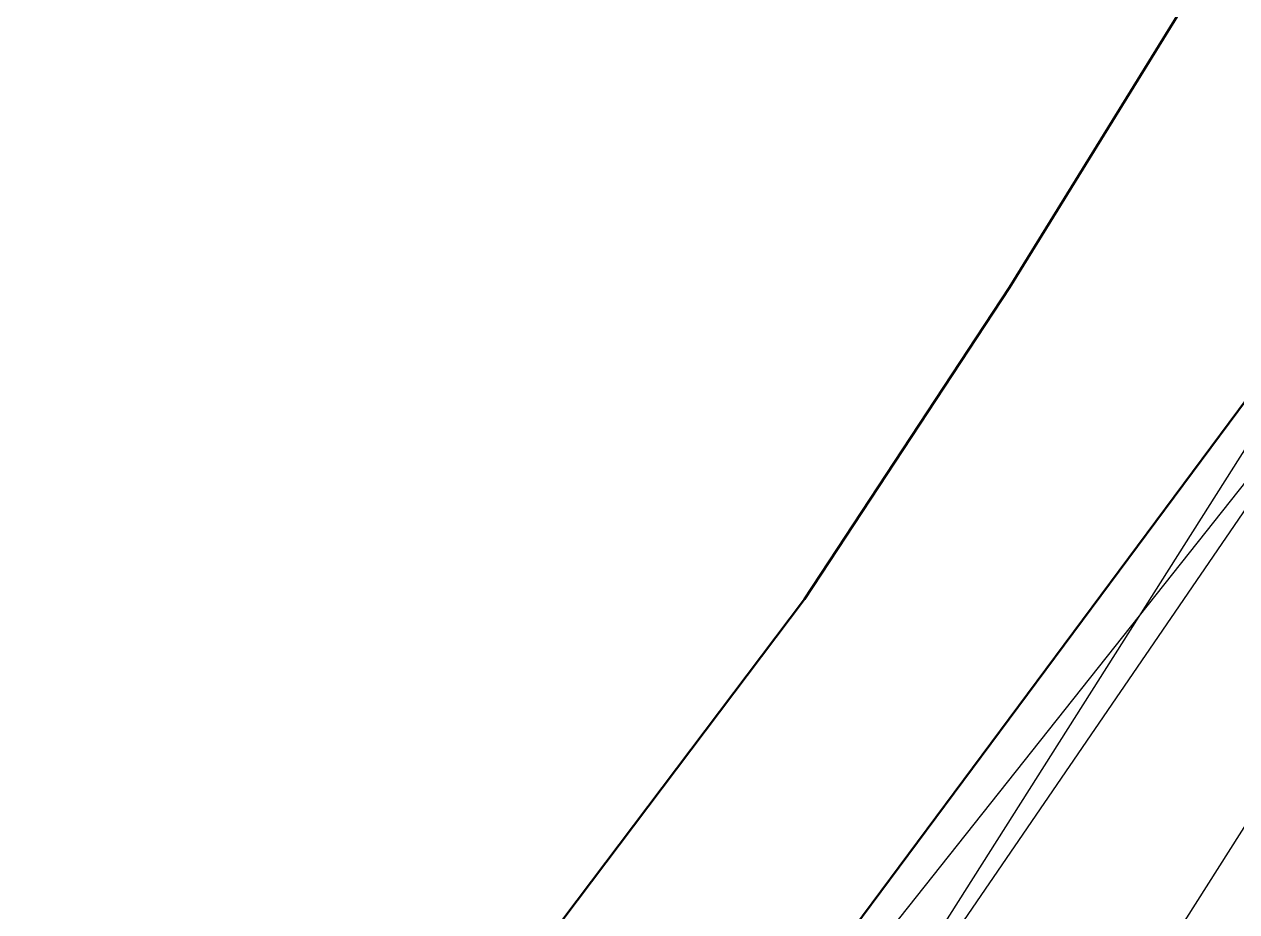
# Model space of a CAD drawing. Extents: x 2080 to 102394, y 2071 to 93424.
# Drawn here: x 75299 to 76382, y 81300 to 82092 of the extents above; entities that cross this region are included whole.
import ezdxf

# ---------------------------------------------------------------- set-up
doc = ezdxf.new("R2010")
doc.units = 0
doc.header["$LTSCALE"] = 20
doc.header["$MEASUREMENT"] = 0
doc.linetypes.add('ACAD_ISO02W100', pattern=[15, 12, -3])
doc.layers.add('correct', color=230, linetype='Continuous', plot=False)
doc.layers.add('patta duplicate', color=230, linetype='Continuous', plot=False)
doc.layers.add('COUNTRY FENCE', color=13, linetype='ACAD_ISO02W100', lineweight=50)
doc.layers.add('road', color=2, linetype='Continuous')

msp = doc.modelspace()

# ---------------------------------------------------------------- linework, layer by layer
at = {"layer": 'correct', "linetype": 'Continuous', "ltscale": 0.5}
msp.add_line((75547.53, 80622.369), (77243.974, 82758.775), dxfattribs=at)
at = {"layer": 'COUNTRY FENCE', "linetype": 'Continuous'}
msp.add_line((75299.36, 80288.369), (77189.319, 82831.973), dxfattribs=at)
at = {"layer": 'COUNTRY FENCE', "color": 13, "linetype": 'Continuous'}
msp.add_lwpolyline([(75996.247, 81579.065), (76179.239, 81857.486), (76443.785, 82285.527), (77095.506, 83189.759), (77619.142, 82926.337)], dxfattribs=at)
at = {"layer": 'COUNTRY FENCE', "linetype": 'Continuous'}
msp.add_lwpolyline([(75767.743, 81275.859), (75996.247, 81579.065)], dxfattribs=at)
at = {"layer": 'patta duplicate', "ltscale": 0.5}
msp.add_lwpolyline([(88450.657, 84067.151), (84127.797, 82684.315), (83540.963, 80377.169), (84337.551, 80292.694), (84338.201, 79890.512), (77189.571, 82827.244), (75365.053, 80162.878), (84737.949, 76793.335), (86791.228, 77204.942), (89065.024, 78174.595), (89006.283, 79510.343), (88948.024, 81170.116), (88450.657, 84067.151)], dxfattribs=at)
at = {"layer": 'road', "linetype": 'Continuous', "ltscale": 0.5}
for p, q in [((76150.899, 80999.934), (76800.201, 82024.153)), ((75998.84, 81096.256), (76551.632, 81968.238))]:
    msp.add_line(p, q, dxfattribs=at)

doc.saveas('drawing.dxf')
